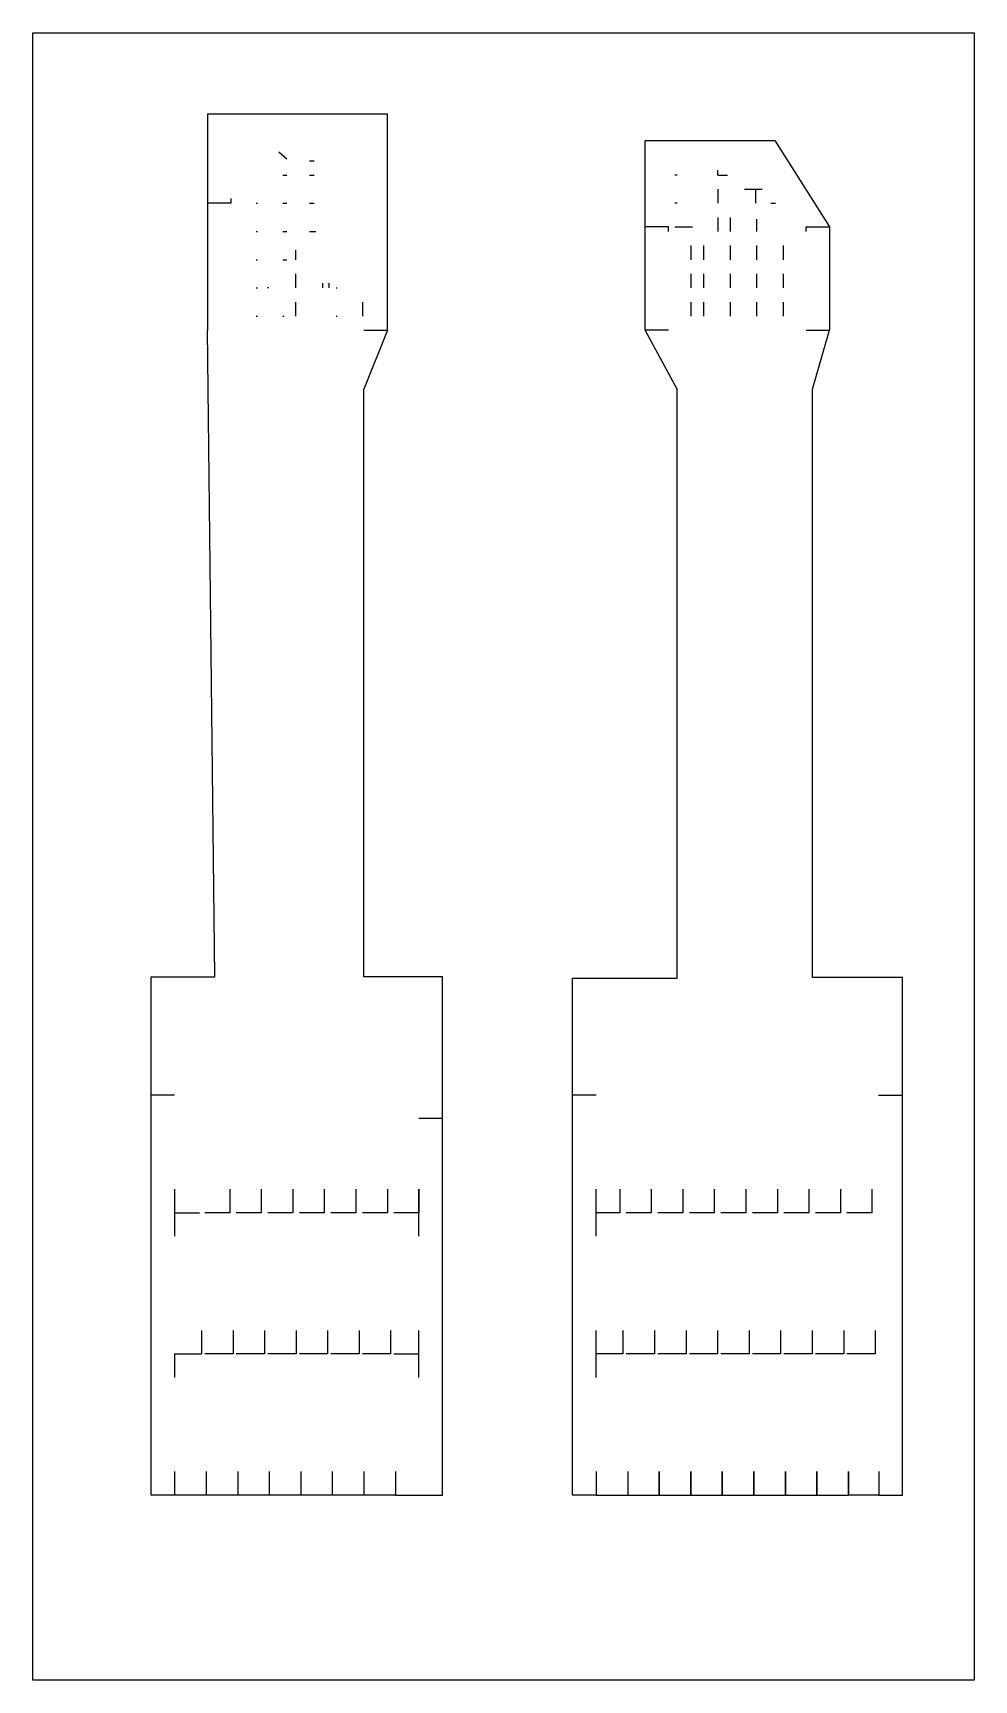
# Model space of a CAD drawing. Header units: inches. Extents: x 39.9 to 79.9, y 30.3 to 100.3.
import ezdxf

# ---------------------------------------------------------------- set-up
doc = ezdxf.new("R2010")
doc.units = ezdxf.units.IN
doc.header["$MEASUREMENT"] = 0
doc.layers.add('extra foil', color=213, linetype='Continuous')

# ---------------------------------------------------------------- blocks, each defined once
blk = doc.blocks.new('*U6')
at = {"layer": 'extra foil'}
blk.add_lwpolyline([(0.53, 0.5), (0.53, -0.5), (-0.53, -0.5)], dxfattribs=at)
blk = doc.blocks.new('*U7')
at = {"layer": 'extra foil', "color": 0, "linetype": 'ByBlock', "lineweight": -2, "transparency": 16777216}
for p in [(0, 0), (1.34, 0), (2.68, 0), (4.02, 0), (5.36, 0), (6.7, 0), (8.04, 0)]:
    blk.add_blockref('*U6', p, dxfattribs=at)

msp = doc.modelspace()

# ---------------------------------------------------------------- linework, layer by layer
at = {"layer": 'extra foil'}
msp.add_line((55.238, 44.209), (56.298, 44.209), dxfattribs=at)
for points in [[(39.894, 100.347), (79.894, 100.347)], [(39.894, 30.347), (39.894, 100.347)], [(79.894, 100.347), (79.894, 30.347)], [(54.958, 96.892), (48.308, 96.892), (47.308, 96.892)], [(47.308, 96.892), (47.308, 87.709)], [(54.958, 87.709), (54.958, 95.892), (54.958, 96.892)], [(50.688, 94.979), (50.339, 95.275)], [(65.913, 92.109), (65.913, 95.769), (71.429, 95.769)], [(71.429, 95.769), (73.753, 92.109)], [(51.648, 94.909), (51.848, 94.909)], [(69.003, 94.309), (69.003, 94.509)], [(50.518, 94.309), (50.688, 94.309)], [(51.648, 94.309), (51.848, 94.309)], [(67.273, 94.309), (67.173, 94.309)], [(69.003, 94.309), (69.413, 94.309)], [(48.308, 93.109), (47.308, 93.109)], [(48.308, 93.309), (48.308, 93.109)], [(49.388, 93.109), (49.438, 93.109)], [(50.518, 93.109), (50.688, 93.109)], [(51.648, 93.109), (51.848, 93.109)], [(67.273, 93.109), (67.173, 93.109)], [(69.003, 93.709), (69.003, 93.109)], [(70.133, 93.709), (70.886, 93.709)], [(70.613, 93.109), (70.613, 93.709)], [(71.263, 93.109), (71.451, 93.109)], [(69.003, 92.509), (69.003, 91.909)], [(69.533, 92.509), (69.533, 91.909)], [(70.663, 91.909), (70.663, 92.439)], [(49.388, 91.909), (49.438, 91.909)], [(50.518, 91.909), (50.688, 91.909)], [(51.648, 91.909), (51.911, 91.909)], [(66.913, 92.109), (65.913, 92.109)], [(65.913, 87.709), (65.913, 92.109)], [(66.913, 91.909), (66.913, 92.109)], [(67.173, 92.109), (67.923, 92.109)], [(72.753, 91.909), (72.753, 92.109)], [(72.753, 92.109), (73.753, 92.109)], [(73.753, 92.109), (73.753, 87.709)], [(51.048, 91.109), (51.048, 90.709)], [(67.873, 90.709), (67.873, 91.309)], [(68.403, 90.709), (68.403, 91.309)], [(69.533, 91.309), (69.533, 90.709)], [(70.663, 90.709), (70.663, 91.309)], [(71.793, 90.709), (71.793, 91.309)], [(49.388, 90.709), (49.438, 90.709)], [(50.518, 90.709), (50.688, 90.709)], [(51.048, 90.109), (51.048, 89.509)], [(52.208, 89.709), (52.208, 89.509)], [(52.468, 89.709), (52.468, 89.509)], [(67.873, 89.509), (67.873, 90.109)], [(68.403, 89.509), (68.403, 90.109)], [(69.533, 90.109), (69.533, 89.509)], [(70.663, 89.509), (70.663, 90.109)], [(71.793, 89.509), (71.793, 90.109)], [(49.388, 89.509), (49.438, 89.509)], [(49.918, 89.509), (49.868, 89.509)], [(51.048, 88.909), (51.048, 88.309)], [(52.778, 89.509), (52.828, 89.509)], [(53.908, 88.909), (53.908, 88.309)], [(67.873, 88.309), (67.873, 88.909)], [(68.403, 88.309), (68.403, 88.909)], [(69.533, 88.909), (69.533, 88.309)], [(70.663, 88.309), (70.663, 88.909)], [(71.793, 88.309), (71.793, 88.909)], [(49.388, 88.309), (49.438, 88.309)], [(50.518, 88.309), (50.568, 88.309)], [(52.778, 88.309), (52.828, 88.309)], [(47.619, 60.234), (47.308, 87.709)], [(53.958, 87.709), (54.958, 87.709)], [(54.958, 87.709), (53.958, 85.209)], [(66.913, 87.709), (65.913, 87.709)], [(67.279, 85.209), (65.913, 87.709)], [(72.753, 87.709), (73.753, 87.709)], [(73.034, 85.209), (73.753, 87.709)], [(57.298, 54.209), (57.298, 60.234), (53.958, 60.234), (53.958, 85.209)], [(62.833, 55.209), (62.833, 60.179), (67.279, 60.179), (67.279, 85.209)], [(76.853, 55.209), (76.853, 60.209), (73.034, 60.209), (73.034, 85.209)], [(44.918, 55.209), (44.918, 60.234), (47.619, 60.234)], [(45.918, 55.209), (44.918, 55.209)], [(44.918, 38.209), (44.918, 55.209)], [(62.833, 38.209), (62.833, 55.209)], [(63.833, 55.209), (62.833, 55.209)], [(75.833, 55.209), (76.853, 55.209)], [(76.853, 38.209), (76.853, 55.209)], [(57.298, 54.209), (56.298, 54.209)], [(57.298, 38.209), (57.298, 54.209)], [(45.918, 51.209), (45.918, 49.209)], [(45.918, 51.209), (45.918, 50.209)], [(56.298, 49.209), (56.298, 51.209)], [(63.833, 49.209), (63.833, 51.209)], [(64.833, 51.209), (64.833, 50.209), (63.833, 50.209)], [(66.173, 51.209), (66.173, 50.209), (65.113, 50.209)], [(67.513, 51.209), (67.513, 50.209), (66.453, 50.209)], [(68.853, 51.209), (68.853, 50.209), (67.793, 50.209)], [(70.193, 51.209), (70.193, 50.209), (69.133, 50.209)], [(71.533, 51.209), (71.533, 50.209), (70.473, 50.209)], [(72.873, 51.209), (72.873, 50.209), (71.813, 50.209)], [(74.213, 51.209), (74.213, 50.209), (73.153, 50.209)], [(75.553, 51.209), (75.553, 50.209), (74.493, 50.209)], [(45.918, 50.209), (46.978, 50.209)], [(47.058, 45.209), (47.058, 44.209)], [(48.398, 45.209), (48.398, 44.209), (47.198, 44.209)], [(49.738, 45.209), (49.738, 44.209), (48.538, 44.209)], [(51.078, 45.209), (51.078, 44.209), (49.878, 44.209)], [(52.418, 45.209), (52.418, 44.209), (51.218, 44.209)], [(53.758, 45.209), (53.758, 44.209), (52.558, 44.209)], [(55.098, 45.209), (55.098, 44.209), (53.898, 44.209)], [(56.298, 43.209), (56.298, 45.209)], [(63.833, 43.209), (63.833, 45.209)], [(64.973, 45.209), (64.973, 44.209), (63.833, 44.209)], [(66.313, 45.209), (66.313, 44.209), (65.113, 44.209)], [(67.653, 45.209), (67.653, 44.209), (66.453, 44.209)], [(68.993, 45.209), (68.993, 44.209), (67.793, 44.209)], [(70.333, 45.209), (70.333, 44.209), (69.133, 44.209)], [(71.673, 45.209), (71.673, 44.209), (70.473, 44.209)], [(73.013, 45.209), (73.013, 44.209), (71.813, 44.209)], [(74.353, 45.209), (74.353, 44.209), (73.153, 44.209)], [(75.693, 45.209), (75.693, 44.209), (74.493, 44.209)], [(45.918, 44.209), (47.058, 44.209)], [(45.918, 44.209), (45.918, 43.209)], [(45.918, 39.209), (45.918, 38.209)], [(47.258, 39.209), (47.258, 38.209), (45.918, 38.209)], [(47.258, 39.209), (47.258, 38.209)], [(48.598, 39.209), (48.598, 38.209), (47.258, 38.209)], [(48.598, 39.209), (48.598, 38.209)], [(49.938, 39.209), (49.938, 38.209), (48.598, 38.209)], [(49.938, 39.209), (49.938, 38.209)], [(51.278, 39.209), (51.278, 38.209), (49.938, 38.209)], [(51.278, 39.209), (51.278, 38.209)], [(52.618, 39.209), (52.618, 38.209), (51.278, 38.209)], [(52.618, 39.209), (52.618, 38.209)], [(53.958, 39.209), (53.958, 38.209), (52.618, 38.209)], [(53.958, 39.209), (53.958, 38.209)], [(55.298, 39.209), (55.298, 38.209), (53.958, 38.209)], [(55.298, 39.209), (55.298, 38.209)], [(63.833, 39.209), (63.833, 38.209), (65.173, 38.209)], [(65.173, 39.209), (65.173, 38.209)], [(66.513, 38.209), (66.513, 39.209)], [(66.513, 39.209), (66.513, 38.209)], [(67.853, 38.209), (67.853, 39.209)], [(67.853, 39.209), (67.853, 38.209)], [(69.193, 38.209), (69.193, 39.209)], [(69.193, 39.209), (69.193, 38.209)], [(70.533, 38.209), (70.533, 39.209)], [(70.533, 39.209), (70.533, 38.209)], [(71.873, 38.209), (71.873, 39.209)], [(71.873, 39.209), (71.873, 38.209)], [(73.213, 38.209), (73.213, 39.209)], [(73.213, 39.209), (73.213, 38.209)], [(74.553, 38.209), (74.553, 39.209)], [(74.553, 39.209), (74.553, 38.209)], [(75.853, 39.209), (75.853, 38.209), (74.553, 38.209)], [(45.918, 38.209), (44.918, 38.209)], [(55.298, 38.209), (56.298, 38.209)], [(56.298, 38.209), (57.298, 38.209)], [(63.833, 38.209), (62.833, 38.209)], [(65.173, 38.209), (66.513, 38.209)], [(66.513, 38.209), (67.853, 38.209)], [(67.853, 38.209), (69.193, 38.209)], [(69.193, 38.209), (70.533, 38.209)], [(70.533, 38.209), (71.873, 38.209)], [(71.873, 38.209), (73.213, 38.209)], [(73.213, 38.209), (74.553, 38.209)], [(75.853, 38.209), (76.853, 38.209)], [(79.894, 30.347), (39.894, 30.347)]]:
    msp.add_lwpolyline(points, dxfattribs=at)

# ---------------------------------------------------------------- block references
msp.add_blockref('*U7', (47.728, 50.709), dxfattribs=at)

doc.saveas('drawing.dxf')
